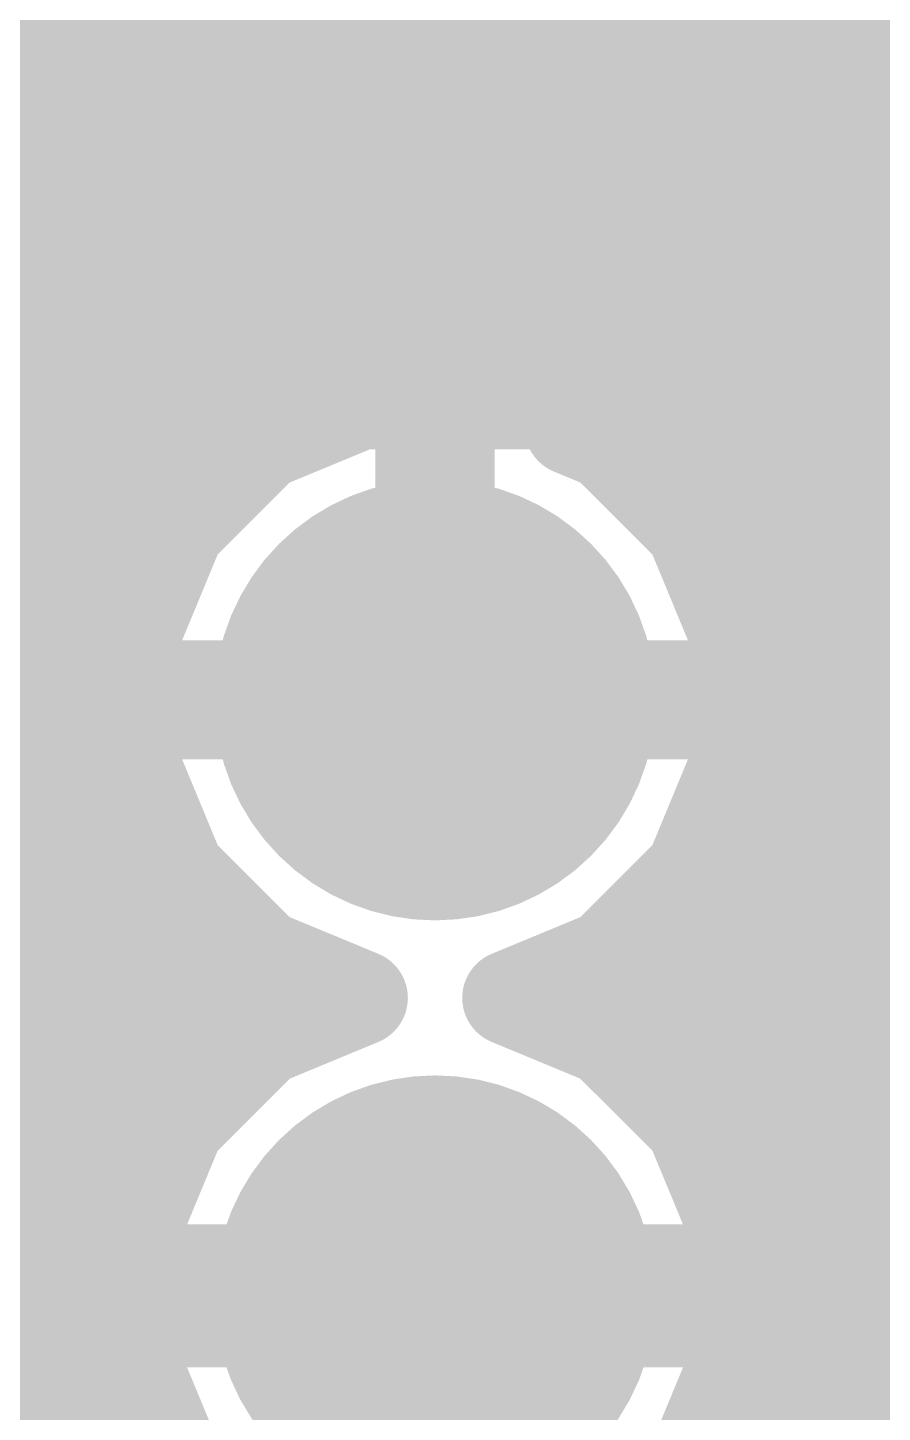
# Model space of a CAD drawing. Extents: x 0.5 to 37.4, y 3.1 to 45.2.
# Drawn here: x 13.51 to 17.14, y 29.98 to 35.88 of the extents above; entities that cross this region are included whole.
import ezdxf

# ---------------------------------------------------------------- set-up
doc = ezdxf.new("R2010")
doc.units = 0
for name, color, linetype in [('1', 22, 'CONTINUOUS'), ('121', 253, 'CONTINUOUS'), ('16', 175, 'CONTINUOUS'), ('17', 82, 'CONTINUOUS'), ('21', 253, 'CONTINUOUS'), ('51', 253, 'CONTINUOUS')]:
    doc.layers.add(name, color=color, linetype=linetype)

# ---------------------------------------------------------------- blocks, each defined once
blk = doc.blocks.new('RECT')
blk.add_solid([(-0.5, -0.5), (0.5, -0.5), (-0.5, 0.5), (0.5, 0.5)])
blk = doc.blocks.new('ROUNDP')
at = {"const_width": 0.5}
blk.add_lwpolyline([(0, -0.25, 1), (0, 0.25, 1), (0, -0.25)], format="xyb", dxfattribs=at)

msp = doc.modelspace()

# ---------------------------------------------------------------- linework, layer by layer
at = {"layer": '1'}
for points, const_width in [([(14.6432, 36.151), (14.6432, 35.0565)], 0.4064), ([(16.1543, 35.0565), (16.1543, 36.151)], 0.4064), ([(7.1152, 35.7632), (14.6432, 35.7632)], 0.4064), ([(16.1543, 35.7632), (19.0246, 35.7632)], 0.4064), ([(15.3924, 35.5854), (15.3988, 35.6038)], 0.1524), ([(15.3924, 33.1724), (15.3924, 35.5854)], 0.1524), ([(7.1152, 35.3568), (14.6432, 35.3568)], 0.4064), ([(16.1543, 35.3568), (19.0246, 35.3568)], 0.4064), ([(14.6432, 35.0565), (14.8515, 34.8482)], 0.4064), ([(15.946, 34.8482), (16.1543, 35.0565)], 0.4064), ([(7.5216, 34.9504), (14.7492, 34.9504)], 0.4064), ([(16.0483, 34.9504), (19.1704, 34.9504)], 0.4064), ([(14.8515, 34.8482), (14.9606, 34.8482)], 0.4064), ([(14.9606, 34.8482), (14.9606, 34.3064)], 0.4064), ([(15.8242, 34.1801), (15.8242, 34.8482)], 0.4064), ([(15.8242, 34.8482), (15.946, 34.8482)], 0.4064), ([(7.6454, 34.544), (14.9606, 34.544)], 0.4064), ([(15.8242, 34.544), (19.504, 34.544)], 0.4064), ([(14.9606, 34.3064), (14.5062, 34.1182)], 0.4064), ([(12.1169, 34.1376), (14.5531, 34.1376)], 0.4064), ([(15.9738, 34.1182), (15.8242, 34.1801)], 0.4064), ([(15.9269, 34.1376), (18.3631, 34.1376)], 0.4064), ([(14.5062, 34.1182), (14.1418, 33.7538)], 0.4064), ([(16.3382, 33.7538), (15.9738, 34.1182)], 0.4064), ([(12.5375, 33.7312), (14.1325, 33.7312)], 0.4064), ([(14.1418, 33.7538), (13.9446, 33.2777)], 0.4064), ([(16.5354, 33.2777), (16.3382, 33.7538)], 0.4064), ([(16.3475, 33.7312), (17.9425, 33.7312)], 0.4064), ([(12.7059, 33.3248), (13.9641, 33.3248)], 0.4064), ([(16.5159, 33.3248), (17.7741, 33.3248)], 0.4064), ([(13.9446, 33.2777), (13.9446, 32.7623)], 0.4064), ([(16.5354, 32.7623), (16.5354, 33.2777)], 0.4064), ([(15.24, 33.02), (15.3924, 33.1724)], 0.1524), ([(12.7254, 32.9184), (13.9446, 32.9184)], 0.4064), ([(16.5354, 32.9184), (17.7546, 32.9184)], 0.4064), ([(13.9446, 32.7623), (14.1418, 32.2862)], 0.4064), ([(16.3382, 32.2862), (16.5354, 32.7623)], 0.4064), ([(12.6217, 32.512), (14.0483, 32.512)], 0.4064), ([(16.4317, 32.512), (17.8583, 32.512)], 0.4064), ([(14.1418, 32.2862), (14.5062, 31.9218)], 0.4064), ([(15.9738, 31.9218), (16.3382, 32.2862)], 0.4064), ([(12.3476, 32.1056), (14.3224, 32.1056)], 0.4064), ([(16.1576, 32.1056), (18.1324, 32.1056)], 0.4064), ([(14.5062, 31.9218), (14.921, 31.75)], 0.4064), ([(15.559, 31.75), (15.9738, 31.9218)], 0.4064), ([(14.921, 31.75), (14.5062, 31.5782)], 0.4064), ([(15.9738, 31.5782), (15.559, 31.75)], 0.4064), ([(11.8716, 31.6992), (14.7984, 31.6992)], 0.4064), ([(15.6816, 31.6992), (18.6084, 31.6992)], 0.4064), ([(14.5062, 31.5782), (14.1418, 31.2138)], 0.4064), ([(16.3382, 31.2138), (15.9738, 31.5782)], 0.4064), ([(12.4492, 31.2928), (14.2208, 31.2928)], 0.4064), ([(16.2592, 31.2928), (18.0308, 31.2928)], 0.4064), ([(14.1418, 31.2138), (13.9446, 30.7377)], 0.4064), ([(16.5354, 30.7377), (16.3382, 31.2138)], 0.4064), ([(12.6638, 30.8864), (14.0062, 30.8864)], 0.4064), ([(16.4738, 30.8864), (17.8162, 30.8864)], 0.4064), ([(13.9446, 30.7377), (13.9446, 30.2223)], 0.4064), ([(16.5354, 30.2223), (16.5354, 30.7377)], 0.4064), ([(12.7254, 30.48), (13.9446, 30.48)], 0.4064), ([(16.5354, 30.48), (17.7546, 30.48)], 0.4064), ([(13.9446, 30.2223), (14.1418, 29.7462)], 0.4064), ([(16.3382, 29.7462), (16.5354, 30.2223)], 0.4064), ([(12.6638, 30.0736), (14.0062, 30.0736)], 0.4064), ([(16.4738, 30.0736), (17.8162, 30.0736)], 0.4064)]:
    msp.add_lwpolyline(points, dxfattribs=dict(at, const_width=const_width))
for points, const_width in [([(14.6432, 35.6616, 1), (14.6432, 35.8648)], 0.2032), ([(16.1543, 35.8648, 1), (16.1543, 35.6616)], 0.2032), ([(15.4305, 35.5854, 1), (15.3543, 35.5854)], 0.0762), ([(15.3564, 35.5979, 1), (15.4284, 35.5729)], 0.0762), ([(15.4348, 35.5913, 1), (15.3627, 35.6162)], 0.0762), ([(14.6432, 35.2552, 1), (14.6432, 35.4584)], 0.2032), ([(16.1543, 35.4584, 1), (16.1543, 35.2552)], 0.2032), ([(14.715, 35.1283, 1), (14.5713, 34.9846)], 0.2032), ([(16.2262, 34.9846, 1), (16.0825, 35.1283)], 0.2032), ([(14.5416, 35.0565, 1), (14.7447, 35.0565)], 0.2032), ([(14.7492, 34.8488, 1), (14.7492, 35.052)], 0.2032), ([(16.0483, 35.052, 1), (16.0483, 34.8488)], 0.2032), ([(16.0527, 35.0565, 1), (16.2559, 35.0565)], 0.2032), ([(14.8515, 34.9498, 1), (14.8515, 34.7466)], 0.2032), ([(15.0622, 34.8482, 1), (14.859, 34.8482)], 0.2032), ([(14.9606, 34.7466, 1), (14.9606, 34.9498)], 0.2032), ([(15.9258, 34.8482, 1), (15.7226, 34.8482)], 0.2032), ([(15.8242, 34.9498, 1), (15.8242, 34.7466)], 0.2032), ([(15.946, 34.7466, 1), (15.946, 34.9498)], 0.2032), ([(14.7796, 34.7763, 1), (14.9233, 34.92)], 0.2032), ([(15.8742, 34.92, 1), (16.0179, 34.7763)], 0.2032), ([(14.9606, 34.4424, 1), (14.9606, 34.6456)], 0.2032), ([(15.8242, 34.6456, 1), (15.8242, 34.4424)], 0.2032), ([(14.9995, 34.2125, 1), (14.9217, 34.4003)], 0.2032), ([(14.859, 34.3064, 1), (15.0622, 34.3064)], 0.2032), ([(14.5531, 34.036, 1), (14.5531, 34.2392)], 0.2032), ([(15.8631, 34.274, 1), (15.7853, 34.0863)], 0.2032), ([(15.9269, 34.2392, 1), (15.9269, 34.036)], 0.2032), ([(14.4673, 34.2121, 1), (14.5451, 34.0243)], 0.2032), ([(14.5781, 34.0463, 1), (14.4344, 34.19)], 0.2032), ([(15.7226, 34.1801, 1), (15.9258, 34.1801)], 0.2032), ([(16.0456, 34.19, 1), (15.9019, 34.0463)], 0.2032), ([(15.9349, 34.0243, 1), (16.0127, 34.2121)], 0.2032), ([(14.07, 33.8256, 1), (14.2137, 33.6819)], 0.2032), ([(14.2357, 33.7149, 1), (14.0479, 33.7927)], 0.2032), ([(14.1325, 33.6296, 1), (14.1325, 33.8328)], 0.2032), ([(16.4321, 33.7927, 1), (16.2443, 33.7149)], 0.2032), ([(16.3475, 33.8328, 1), (16.3475, 33.6296)], 0.2032), ([(16.2663, 33.6819, 1), (16.41, 33.8256)], 0.2032), ([(13.9641, 33.2232, 1), (13.9641, 33.4264)], 0.2032), ([(16.5159, 33.4264, 1), (16.5159, 33.2232)], 0.2032), ([(14.0462, 33.2777, 1), (13.843, 33.2777)], 0.2032), ([(16.637, 33.2777, 1), (16.4338, 33.2777)], 0.2032), ([(13.8507, 33.3166, 1), (14.0385, 33.2388)], 0.2032), ([(16.4415, 33.2388, 1), (16.6293, 33.3166)], 0.2032), ([(15.4193, 33.1455, 1), (15.3655, 33.1993)], 0.0762), ([(15.3543, 33.1724, 1), (15.4305, 33.1724)], 0.0762), ([(13.9446, 32.8168, 1), (13.9446, 33.02)], 0.2032), ([(16.5354, 33.02, 1), (16.5354, 32.8168)], 0.2032), ([(15.2131, 33.0469, 1), (15.2669, 32.9931)], 0.0762), ([(14.0385, 32.8012, 1), (13.8507, 32.7234)], 0.2032), ([(16.6293, 32.7234, 1), (16.4415, 32.8012)], 0.2032), ([(13.843, 32.7623, 1), (14.0462, 32.7623)], 0.2032), ([(16.4338, 32.7623, 1), (16.637, 32.7623)], 0.2032), ([(14.0483, 32.4104, 1), (14.0483, 32.6136)], 0.2032), ([(16.4317, 32.6136, 1), (16.4317, 32.4104)], 0.2032), ([(14.2137, 32.3581, 1), (14.07, 32.2144)], 0.2032), ([(16.41, 32.2144, 1), (16.2663, 32.3581)], 0.2032), ([(14.0479, 32.2473, 1), (14.2357, 32.3251)], 0.2032), ([(16.2443, 32.3251, 1), (16.4321, 32.2473)], 0.2032), ([(14.3224, 32.004, 1), (14.3224, 32.2072)], 0.2032), ([(16.1576, 32.2072, 1), (16.1576, 32.004)], 0.2032), ([(14.5451, 32.0157, 1), (14.4673, 31.8279)], 0.2032), ([(14.4344, 31.85, 1), (14.5781, 31.9937)], 0.2032), ([(15.9019, 31.9937, 1), (16.0456, 31.85)], 0.2032), ([(16.0127, 31.8279, 1), (15.9349, 32.0157)], 0.2032), ([(14.9599, 31.6561, 1), (14.8821, 31.8439)], 0.2032), ([(14.8821, 31.6561, 1), (14.9599, 31.8439)], 0.2032), ([(15.5979, 31.8439, 1), (15.5201, 31.6561)], 0.2032), ([(15.5201, 31.8439, 1), (15.5979, 31.6561)], 0.2032), ([(14.7984, 31.5976, 1), (14.7984, 31.8008)], 0.2032), ([(15.6816, 31.8008, 1), (15.6816, 31.5976)], 0.2032), ([(14.4673, 31.6721, 1), (14.5451, 31.4843)], 0.2032), ([(14.5781, 31.5063, 1), (14.4344, 31.65)], 0.2032), ([(16.0456, 31.65, 1), (15.9019, 31.5063)], 0.2032), ([(15.9349, 31.4843, 1), (16.0127, 31.6721)], 0.2032), ([(14.2208, 31.1912, 1), (14.2208, 31.3944)], 0.2032), ([(16.2592, 31.3944, 1), (16.2592, 31.1912)], 0.2032), ([(14.07, 31.2856, 1), (14.2137, 31.1419)], 0.2032), ([(14.2357, 31.1749, 1), (14.0479, 31.2527)], 0.2032), ([(16.4321, 31.2527, 1), (16.2443, 31.1749)], 0.2032), ([(16.2663, 31.1419, 1), (16.41, 31.2856)], 0.2032), ([(14.0062, 30.7848, 1), (14.0062, 30.988)], 0.2032), ([(16.4738, 30.988, 1), (16.4738, 30.7848)], 0.2032), ([(14.0462, 30.7377, 1), (13.843, 30.7377)], 0.2032), ([(16.637, 30.7377, 1), (16.4338, 30.7377)], 0.2032), ([(13.8507, 30.7766, 1), (14.0385, 30.6988)], 0.2032), ([(16.4415, 30.6988, 1), (16.6293, 30.7766)], 0.2032), ([(13.9446, 30.3784, 1), (13.9446, 30.5816)], 0.2032), ([(16.5354, 30.5816, 1), (16.5354, 30.3784)], 0.2032), ([(14.0385, 30.2612, 1), (13.8507, 30.1834)], 0.2032), ([(16.6293, 30.1834, 1), (16.4415, 30.2612)], 0.2032), ([(13.843, 30.2223, 1), (14.0462, 30.2223)], 0.2032), ([(16.4338, 30.2223, 1), (16.637, 30.2223)], 0.2032), ([(14.0062, 29.972, 1), (14.0062, 30.1752)], 0.2032), ([(16.4738, 30.1752, 1), (16.4738, 29.972)], 0.2032)]:
    msp.add_lwpolyline(points, format="xyb", dxfattribs=dict(at, const_width=const_width))
at = {"layer": '121', "const_width": 0.4064}
msp.add_lwpolyline([(27.94, 34.29), (10.16, 34.29)], dxfattribs=at)
at = {"layer": '16'}
for points, const_width in [([(11.731, 34.3867), (14.4018, 37.0575)], 0.4064), ([(13.1075, 35.7632), (19.0246, 35.7632)], 0.4064), ([(12.7011, 35.3568), (19.0246, 35.3568)], 0.4064), ([(12.2947, 34.9504), (19.1704, 34.9504)], 0.4064), ([(11.8883, 34.544), (19.504, 34.544)], 0.4064), ([(14.9129, 34.3826), (14.7037, 34.3146)], 0.4064), ([(15.1301, 34.417), (14.9129, 34.3826)], 0.4064), ([(15.1892, 34.417), (15.1301, 34.417)], 0.4064), ([(15.1892, 33.0708), (15.1892, 34.417)], 0.4064), ([(15.3499, 34.417), (15.2908, 34.417)], 0.4064), ([(15.2908, 34.417), (15.2908, 33.0708)], 0.4064), ([(15.5671, 34.3826), (15.3499, 34.417)], 0.4064), ([(15.7763, 34.3146), (15.5671, 34.3826)], 0.4064), ([(14.7037, 34.3146), (14.5078, 34.2148)], 0.4064), ([(15.9722, 34.2148), (15.7763, 34.3146)], 0.4064), ([(14.5078, 34.2148), (14.3299, 34.0856)], 0.4064), ([(16.1501, 34.0856), (15.9722, 34.2148)], 0.4064), ([(12.2685, 34.1376), (14.4015, 34.1376)], 0.4064), ([(15.1892, 34.1376), (15.2908, 34.1376)], 0.4064), ([(16.0785, 34.1376), (18.2115, 34.1376)], 0.4064), ([(14.3299, 34.0856), (14.1744, 33.9301)], 0.4064), ([(16.3056, 33.9301), (16.1501, 34.0856)], 0.4064), ([(14.1744, 33.9301), (14.0452, 33.7522)], 0.4064), ([(16.4348, 33.7522), (16.3056, 33.9301)], 0.4064), ([(12.6355, 33.7312), (14.0345, 33.7312)], 0.4064), ([(14.0452, 33.7522), (13.9454, 33.5563)], 0.4064), ([(15.1892, 33.7312), (15.2908, 33.7312)], 0.4064), ([(16.5346, 33.5563), (16.4348, 33.7522)], 0.4064), ([(16.4455, 33.7312), (17.8445, 33.7312)], 0.4064), ([(13.9454, 33.5563), (13.8774, 33.3471)], 0.4064), ([(16.6026, 33.3471), (16.5346, 33.5563)], 0.4064), ([(12.7961, 33.3248), (13.8739, 33.3248)], 0.4064), ([(13.8774, 33.3471), (13.843, 33.1299)], 0.4064), ([(15.1892, 33.3248), (15.2908, 33.3248)], 0.4064), ([(16.637, 33.1299), (16.6026, 33.3471)], 0.4064), ([(16.6061, 33.3248), (17.6839, 33.3248)], 0.4064), ([(13.843, 33.1299), (13.843, 33.0708)], 0.4064), ([(16.637, 33.0708), (16.637, 33.1299)], 0.4064), ([(13.843, 33.0708), (15.1892, 33.0708)], 0.4064), ([(15.2908, 33.0708), (15.1892, 33.0708)], 0.4064), ([(15.1892, 33.0708), (15.1892, 32.9692)], 0.4064), ([(15.2908, 32.9692), (15.2908, 33.0708)], 0.4064), ([(15.2908, 33.0708), (16.637, 33.0708)], 0.4064), ([(15.1892, 32.9692), (13.843, 32.9692)], 0.4064), ([(13.843, 32.9692), (13.843, 32.91)], 0.4064), ([(16.637, 32.9692), (15.2908, 32.9692)], 0.4064), ([(16.637, 32.91), (16.637, 32.9692)], 0.4064), ([(12.827, 32.9184), (13.843, 32.9184)], 0.4064), ([(13.843, 32.91), (13.8774, 32.6929)], 0.4064), ([(16.6026, 32.6929), (16.637, 32.91)], 0.4064), ([(16.637, 32.9184), (17.653, 32.9184)], 0.4064), ([(13.8774, 32.6929), (13.9454, 32.4837)], 0.4064), ([(16.5346, 32.4837), (16.6026, 32.6929)], 0.4064), ([(12.7338, 32.512), (13.9362, 32.512)], 0.4064), ([(13.9454, 32.4837), (14.0452, 32.2878)], 0.4064), ([(16.4348, 32.2878), (16.5346, 32.4837)], 0.4064), ([(16.5438, 32.512), (17.7462, 32.512)], 0.4064), ([(14.0452, 32.2878), (14.1744, 32.1099)], 0.4064), ([(16.3056, 32.1099), (16.4348, 32.2878)], 0.4064), ([(12.4913, 32.1056), (14.1787, 32.1056)], 0.4064), ([(14.1744, 32.1099), (14.3299, 31.9544)], 0.4064), ([(16.1501, 31.9544), (16.3056, 32.1099)], 0.4064), ([(16.3013, 32.1056), (17.9887, 32.1056)], 0.4064), ([(14.3299, 31.9544), (14.5078, 31.8252)], 0.4064), ([(15.9722, 31.8252), (16.1501, 31.9544)], 0.4064), ([(14.5078, 31.8252), (14.7037, 31.7254)], 0.4064), ([(15.7763, 31.7254), (15.9722, 31.8252)], 0.4064), ([(14.7037, 31.7254), (14.7922, 31.6966)], 0.4064), ([(15.6878, 31.6966), (15.7763, 31.7254)], 0.4064), ([(11.8858, 31.6992), (14.7842, 31.6992)], 0.4064), ([(14.7922, 31.6966), (14.5062, 31.5782)], 0.4064), ([(15.9738, 31.5782), (15.6878, 31.6966)], 0.4064), ([(15.6958, 31.6992), (18.5942, 31.6992)], 0.4064), ([(14.5062, 31.5782), (14.1418, 31.2138)], 0.4064), ([(16.3382, 31.2138), (15.9738, 31.5782)], 0.4064), ([(12.4492, 31.2928), (14.2208, 31.2928)], 0.4064), ([(16.2592, 31.2928), (18.0308, 31.2928)], 0.4064), ([(14.1418, 31.2138), (14.1114, 31.1404)], 0.4064), ([(16.3686, 31.1404), (16.3382, 31.2138)], 0.4064), ([(14.1114, 31.1404), (12.5586, 31.1404)], 0.4064), ([(17.9214, 31.1404), (16.3686, 31.1404)], 0.4064), ([(11.43, 30.48), (15.24, 30.48)], 0.6096), ([(15.24, 30.48), (19.05, 30.48)], 0.6096)]:
    msp.add_lwpolyline(points, dxfattribs=dict(at, const_width=const_width))
for points, const_width in [([(14.897, 34.4829, 1), (14.9288, 34.2822)], 0.2032), ([(14.9443, 34.286, 1), (14.8815, 34.4792)], 0.2032), ([(15.1301, 34.5186, 1), (15.1301, 34.3154)], 0.2032), ([(15.2908, 34.417, 1), (15.0876, 34.417)], 0.2032), ([(15.1459, 34.3166, 1), (15.1142, 34.5173)], 0.2032), ([(15.2908, 34.5186, 1), (15.2908, 34.3154)], 0.2032), ([(15.3924, 34.417, 1), (15.1892, 34.417)], 0.2032), ([(15.1892, 34.3154, 1), (15.1892, 34.5186)], 0.2032), ([(15.3658, 34.5173, 1), (15.3341, 34.3166)], 0.2032), ([(15.3499, 34.3154, 1), (15.3499, 34.5186)], 0.2032), ([(15.5985, 34.4792, 1), (15.5357, 34.286)], 0.2032), ([(15.5512, 34.2822, 1), (15.583, 34.4829)], 0.2032), ([(14.6723, 34.4113, 1), (14.7351, 34.218)], 0.2032), ([(14.7499, 34.2241, 1), (14.6576, 34.4052)], 0.2032), ([(15.8224, 34.4052, 1), (15.7301, 34.2241)], 0.2032), ([(15.7449, 34.218, 1), (15.8077, 34.4113)], 0.2032), ([(14.4617, 34.3053, 1), (14.5539, 34.1243)], 0.2032), ([(14.5675, 34.1326, 1), (14.4481, 34.297)], 0.2032), ([(16.0319, 34.297, 1), (15.9125, 34.1326)], 0.2032), ([(15.9261, 34.1243, 1), (16.0183, 34.3053)], 0.2032), ([(14.4015, 34.036, 1), (14.4015, 34.2392)], 0.2032), ([(15.1892, 34.2392, 1), (15.1892, 34.036)], 0.2032), ([(15.2908, 34.036, 1), (15.2908, 34.2392)], 0.2032), ([(16.0785, 34.2392, 1), (16.0785, 34.036)], 0.2032), ([(14.4018, 34.0137, 1), (14.2581, 34.1574)], 0.2032), ([(16.2219, 34.1574, 1), (16.0782, 34.0137)], 0.2032), ([(14.2702, 34.1678, 1), (14.3896, 34.0034)], 0.2032), ([(16.0904, 34.0034, 1), (16.2098, 34.1678)], 0.2032), ([(14.1026, 34.0019, 1), (14.2463, 33.8582)], 0.2032), ([(14.2566, 33.8704, 1), (14.0922, 33.9898)], 0.2032), ([(16.3878, 33.9898, 1), (16.2234, 33.8704)], 0.2032), ([(16.2337, 33.8582, 1), (16.3774, 34.0019)], 0.2032), ([(14.1357, 33.7061, 1), (13.9547, 33.7983)], 0.2032), ([(14.0345, 33.6296, 1), (14.0345, 33.8328)], 0.2032), ([(15.1892, 33.8328, 1), (15.1892, 33.6296)], 0.2032), ([(15.2908, 33.6296, 1), (15.2908, 33.8328)], 0.2032), ([(16.5253, 33.7983, 1), (16.3443, 33.7061)], 0.2032), ([(16.4455, 33.8328, 1), (16.4455, 33.6296)], 0.2032), ([(13.963, 33.8119, 1), (14.1274, 33.6925)], 0.2032), ([(16.3526, 33.6925, 1), (16.517, 33.8119)], 0.2032), ([(14.042, 33.5249, 1), (13.8487, 33.5877)], 0.2032), ([(16.6313, 33.5877, 1), (16.438, 33.5249)], 0.2032), ([(13.8548, 33.6024, 1), (14.0359, 33.5101)], 0.2032), ([(16.4441, 33.5101, 1), (16.6252, 33.6024)], 0.2032), ([(13.9777, 33.3312, 1), (13.7771, 33.363)], 0.2032), ([(13.8739, 33.2232, 1), (13.8739, 33.4264)], 0.2032), ([(15.1892, 33.4264, 1), (15.1892, 33.2232)], 0.2032), ([(15.2908, 33.2232, 1), (15.2908, 33.4264)], 0.2032), ([(16.7029, 33.363, 1), (16.5022, 33.3312)], 0.2032), ([(16.6061, 33.4264, 1), (16.6061, 33.2232)], 0.2032), ([(13.7808, 33.3785, 1), (13.974, 33.3157)], 0.2032), ([(16.506, 33.3157, 1), (16.6992, 33.3785)], 0.2032), ([(13.9446, 33.1299, 1), (13.7414, 33.1299)], 0.2032), ([(16.7386, 33.1299, 1), (16.5354, 33.1299)], 0.2032), ([(13.843, 33.1724, 1), (13.843, 32.9692)], 0.2032), ([(15.1892, 33.1724, 1), (15.1892, 32.9692)], 0.2032), ([(15.2908, 33.0708, 1), (15.0876, 33.0708)], 0.2032), ([(15.3924, 33.0708, 1), (15.1892, 33.0708)], 0.2032), ([(15.2908, 33.1724, 1), (15.2908, 32.9692)], 0.2032), ([(15.1892, 32.9692, 1), (15.1892, 33.1724)], 0.2032), ([(15.2908, 32.9692, 1), (15.2908, 33.1724)], 0.2032), ([(16.637, 32.9692, 1), (16.637, 33.1724)], 0.2032), ([(13.7427, 33.1458, 1), (13.9433, 33.1141)], 0.2032), ([(16.5366, 33.1141, 1), (16.7373, 33.1458)], 0.2032), ([(13.7414, 33.0708, 1), (13.9446, 33.0708)], 0.2032), ([(13.843, 33.0708, 1), (13.843, 32.8676)], 0.2032), ([(13.9446, 32.9692, 1), (13.7414, 32.9692)], 0.2032), ([(15.0876, 33.0708, 1), (15.2908, 33.0708)], 0.2032), ([(15.2908, 33.0708, 1), (15.2908, 32.8676)], 0.2032), ([(15.1892, 33.0708, 1), (15.3924, 33.0708)], 0.2032), ([(15.1892, 32.8676, 1), (15.1892, 33.0708)], 0.2032), ([(16.7386, 32.9692, 1), (16.5354, 32.9692)], 0.2032), ([(16.5354, 33.0708, 1), (16.7386, 33.0708)], 0.2032), ([(16.637, 32.8676, 1), (16.637, 33.0708)], 0.2032), ([(13.9433, 32.9259, 1), (13.7427, 32.8942)], 0.2032), ([(13.843, 32.8168, 1), (13.843, 33.02)], 0.2032), ([(16.637, 33.02, 1), (16.637, 32.8168)], 0.2032), ([(16.7373, 32.8942, 1), (16.5366, 32.9259)], 0.2032), ([(15.0876, 32.9692, 1), (15.2908, 32.9692)], 0.2032), ([(15.1892, 32.9692, 1), (15.3924, 32.9692)], 0.2032), ([(13.7414, 32.91, 1), (13.9446, 32.9101)], 0.2032), ([(16.5354, 32.91, 1), (16.7386, 32.9101)], 0.2032), ([(13.974, 32.7243, 1), (13.7808, 32.6615)], 0.2032), ([(16.6992, 32.6615, 1), (16.506, 32.7243)], 0.2032), ([(13.7771, 32.677, 1), (13.9777, 32.7088)], 0.2032), ([(16.5022, 32.7088, 1), (16.7029, 32.677)], 0.2032), ([(14.0359, 32.5299, 1), (13.8548, 32.4376)], 0.2032), ([(13.9362, 32.4104, 1), (13.9362, 32.6136)], 0.2032), ([(16.5438, 32.6136, 1), (16.5438, 32.4104)], 0.2032), ([(16.6252, 32.4376, 1), (16.4441, 32.5299)], 0.2032), ([(13.8487, 32.4523, 1), (14.042, 32.5151)], 0.2032), ([(16.438, 32.5151, 1), (16.6313, 32.4523)], 0.2032), ([(14.1274, 32.3475, 1), (13.963, 32.2281)], 0.2032), ([(16.517, 32.2281, 1), (16.3526, 32.3475)], 0.2032), ([(13.9547, 32.2417, 1), (14.1357, 32.3339)], 0.2032), ([(16.3443, 32.3339, 1), (16.5253, 32.2417)], 0.2032), ([(14.2463, 32.1818, 1), (14.1026, 32.0381)], 0.2032), ([(14.0922, 32.0502, 1), (14.2566, 32.1696)], 0.2032), ([(14.1787, 32.004, 1), (14.1787, 32.2072)], 0.2032), ([(16.3013, 32.2072, 1), (16.3013, 32.004)], 0.2032), ([(16.2234, 32.1696, 1), (16.3878, 32.0502)], 0.2032), ([(16.3774, 32.0381, 1), (16.2337, 32.1818)], 0.2032), ([(14.3896, 32.0366, 1), (14.2702, 31.8722)], 0.2032), ([(16.2098, 31.8722, 1), (16.0904, 32.0366)], 0.2032), ([(14.2581, 31.8826, 1), (14.4018, 32.0263)], 0.2032), ([(16.0782, 32.0263, 1), (16.2219, 31.8826)], 0.2032), ([(14.5539, 31.9157, 1), (14.4617, 31.7347)], 0.2032), ([(14.4481, 31.743, 1), (14.5675, 31.9074)], 0.2032), ([(15.9125, 31.9074, 1), (16.0319, 31.743)], 0.2032), ([(16.0183, 31.7347, 1), (15.9261, 31.9157)], 0.2032), ([(14.7351, 31.822, 1), (14.6723, 31.6287)], 0.2032), ([(14.6576, 31.6348, 1), (14.7499, 31.8159)], 0.2032), ([(15.7301, 31.8159, 1), (15.8224, 31.6348)], 0.2032), ([(15.8077, 31.6287, 1), (15.7449, 31.822)], 0.2032), ([(14.831, 31.6028, 1), (14.7533, 31.7905)], 0.2032), ([(14.7608, 31.6, 1), (14.8235, 31.7932)], 0.2032), ([(14.7842, 31.5976, 1), (14.7842, 31.8008)], 0.2032), ([(15.6564, 31.7932, 1), (15.7192, 31.6)], 0.2032), ([(15.7267, 31.7905, 1), (15.649, 31.6028)], 0.2032), ([(15.6958, 31.8008, 1), (15.6958, 31.5976)], 0.2032), ([(14.4673, 31.6721, 1), (14.5451, 31.4843)], 0.2032), ([(14.5781, 31.5063, 1), (14.4344, 31.65)], 0.2032), ([(16.0456, 31.65, 1), (15.9019, 31.5063)], 0.2032), ([(15.9349, 31.4843, 1), (16.0127, 31.6721)], 0.2032), ([(14.2208, 31.1912, 1), (14.2208, 31.3944)], 0.2032), ([(16.2592, 31.3944, 1), (16.2592, 31.1912)], 0.2032), ([(14.07, 31.2856, 1), (14.2137, 31.1419)], 0.2032), ([(14.2357, 31.1749, 1), (14.0479, 31.2527)], 0.2032), ([(16.4321, 31.2527, 1), (16.2443, 31.1749)], 0.2032), ([(16.2663, 31.1419, 1), (16.41, 31.2856)], 0.2032), ([(14.1114, 31.0388, 1), (14.1114, 31.242)], 0.2032), ([(16.3686, 31.242, 1), (16.3686, 31.0388)], 0.2032), ([(14.0175, 31.1793, 1), (14.2053, 31.1015)], 0.2032), ([(16.2747, 31.1015, 1), (16.4624, 31.1793)], 0.2032), ([(15.24, 30.6324, 1), (15.24, 30.3276)], 0.3048), ([(15.24, 30.3276, 1), (15.24, 30.6324)], 0.3048)]:
    msp.add_lwpolyline(points, format="xyb", dxfattribs=dict(at, const_width=const_width))
at = {"layer": '21', "const_width": 0.2032}
for points in [[(13.97, 33.655), (14.605, 34.29)], [(14.605, 34.29), (15.875, 34.29)], [(15.875, 34.29), (16.51, 33.655)], [(13.97, 32.385), (13.97, 33.655)], [(16.51, 33.655), (16.51, 32.385)], [(14.605, 31.75), (13.97, 32.385)], [(16.51, 32.385), (15.875, 31.75)], [(13.97, 31.115), (14.605, 31.75)], [(15.875, 31.75), (16.51, 31.115)], [(13.97, 29.845), (13.97, 31.115)], [(16.51, 31.115), (16.51, 29.845)]]:
    msp.add_lwpolyline(points, dxfattribs=at)
at = {"layer": '21', "const_width": 0.1016}
for points in [[(14.605, 34.3408, 1), (14.605, 34.2392)], [(14.6409, 34.2541, 1), (14.5691, 34.3259)], [(15.9109, 34.3259, 1), (15.8391, 34.2541)], [(15.875, 34.2392, 1), (15.875, 34.3408)], [(14.0208, 33.655, 1), (13.9192, 33.655)], [(16.5608, 33.655, 1), (16.4592, 33.655)], [(13.9341, 33.6909, 1), (14.0059, 33.6191)], [(16.4741, 33.6191, 1), (16.5459, 33.6909)], [(14.0059, 32.4209, 1), (13.9341, 32.3491)], [(16.5459, 32.3491, 1), (16.4741, 32.4209)], [(13.9192, 32.385, 1), (14.0208, 32.385)], [(16.4592, 32.385, 1), (16.5608, 32.385)], [(14.6409, 31.7141, 1), (14.5691, 31.7859)], [(14.5691, 31.7141, 1), (14.6409, 31.7859)], [(15.9109, 31.7859, 1), (15.8391, 31.7141)], [(15.8391, 31.7859, 1), (15.9109, 31.7141)], [(14.0208, 31.115, 1), (13.9192, 31.115)], [(16.5608, 31.115, 1), (16.4592, 31.115)], [(13.9341, 31.1509, 1), (14.0059, 31.0791)], [(16.4741, 31.0791, 1), (16.5459, 31.1509)]]:
    msp.add_lwpolyline(points, format="xyb", dxfattribs=at)

# ---------------------------------------------------------------- block references
at = {"layer": '1', "xscale": 0.8, "yscale": 0.8, "rotation": 180}
msp.add_blockref('RECT', (15.3988, 35.6038), dxfattribs=at)
at = {"layer": '17', "xscale": 1.8796, "yscale": 1.8796, "rotation": 180}
for p in [(15.24, 33.02), (15.24, 33.02), (15.24, 30.48), (15.24, 30.48)]:
    msp.add_blockref('ROUNDP', p, dxfattribs=at)
at = {"layer": '51', "xscale": 0.508, "yscale": 0.508, "rotation": 90}
for p in [(15.24, 33.02), (15.24, 30.48)]:
    msp.add_blockref('RECT', p, dxfattribs=at)

doc.saveas('drawing.dxf')
